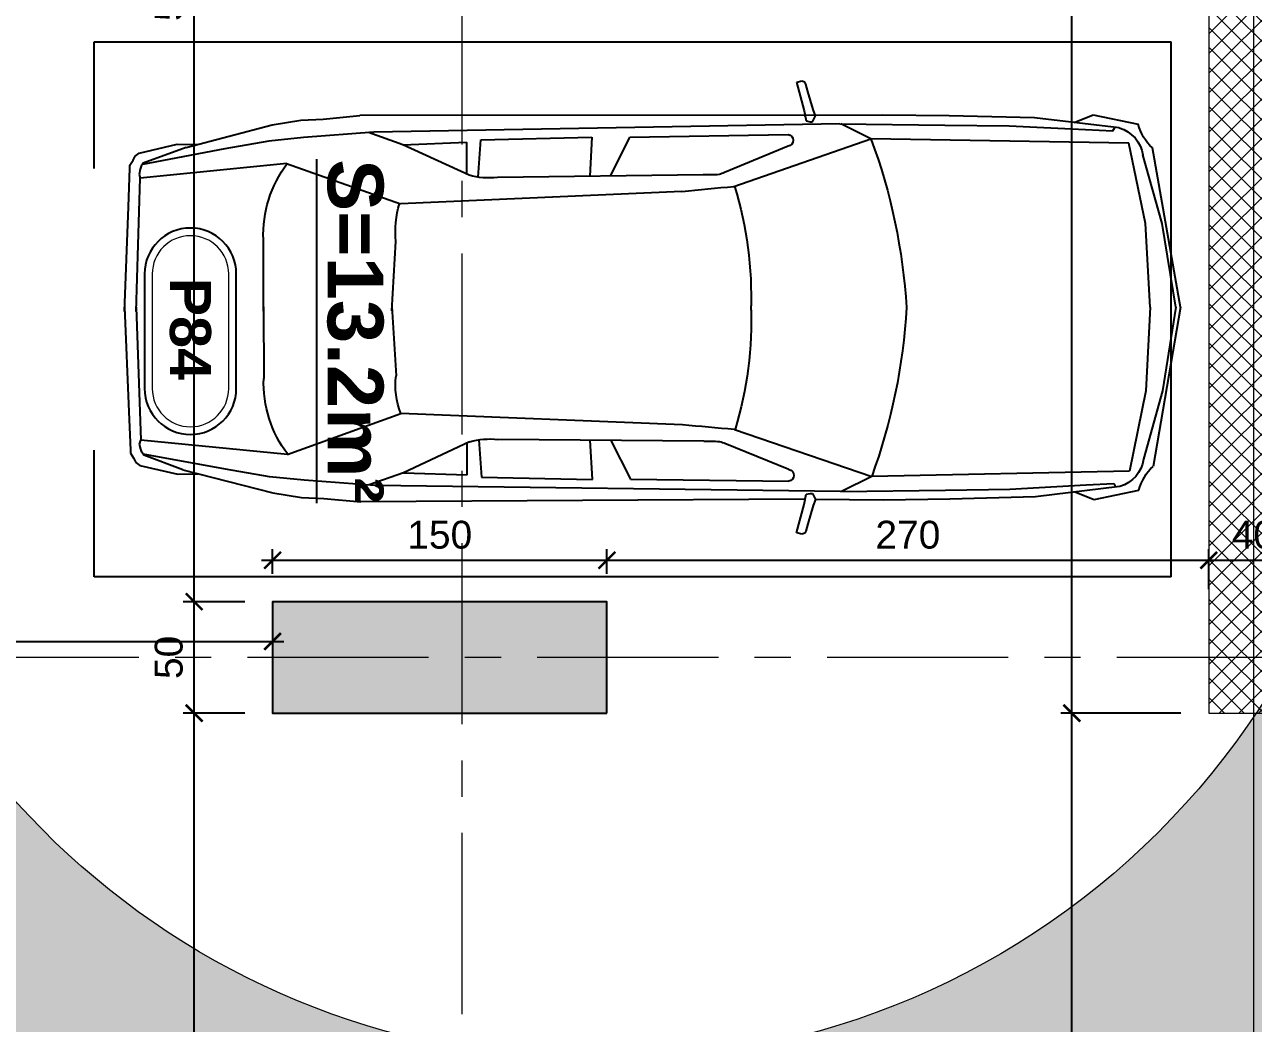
# Model space of a CAD drawing. Header units: centimetres. Extents: x 54080 to 59633, y -55119 to -48218.
# Drawn here: x 58046 to 58598, y -53587 to -53138 of the extents above; entities that cross this region are included whole.
import ezdxf
from ezdxf.enums import TextEntityAlignment as Align

# ---------------------------------------------------------------- set-up
doc = ezdxf.new("R2010")
doc.units = ezdxf.units.CM
doc.header["$LTSCALE"] = 50
doc.header["$MEASUREMENT"] = 0
for name, pattern in [('23486-A01$0${ Chain Double-Dash }', [0]), ('AXES', [2, 1.25, -0.25, 0.25, -0.25]), ('CACHE', [0.375, 0.25, -0.125]), ('CONTINU', [0])]:
    doc.linetypes.add(name, pattern=pattern)
doc.layers.get('0').update_dxf_attribs({"color": 8})
for name, color, linetype in [('AXES', 10, 'AXES'), ('BETON COUPE', 3, 'CONTINU'), ('BETON TRAME', 252, 'Continuous'), ('COTE 50ème', 1, 'Continuous'), ('FINI', 251, 'Continuous'), ('PILIER', 7, 'Continuous'), ('TEXTE', 7, 'Continuous')]:
    doc.layers.add(name, color=color, linetype=linetype)
for name, color, linetype, lineweight in [('BETON HACHURE', 253, 'Continuous', 13), ('EXISTANT COUPE', 251, 'Continuous', 40), ('MACONNERIE COUPE', 7, 'Continuous', 30)]:
    doc.layers.add(name, color=color, linetype=linetype, lineweight=lineweight)
doc.layers.add('HORS GEL', color=7, linetype='CACHE', lineweight=15, true_color=0x00661a)
doc.layers.add('New_2D Drafting - General_Pen_No__4', color=252, linetype='Continuous', lineweight=13, true_color=0x696969)
doc.styles.add('BRMNAMES', font='swisseb.ttf', dxfattribs={"height": 20})
doc.styles.add('RS_TEXT_1.50', font='arial.ttf', dxfattribs={"height": 12.5})
doc.styles.add('RS_TXT_50', font='arial.ttf', dxfattribs={"height": 12.5})
doc.dimstyles.new('RS_50CM_LINEAIRE', dxfattribs={"dimscale": 5, "dimtxt": 12.5, "dimasz": 1.5, "dimexe": 1, "dimexo": 2.5, "dimgap": 1, "dimtad": 1, "dimdec": 1, "dimrnd": 0.5, "dimdsep": 46, "dimtxsty": 'RS_TXT_50', "dimblk1": 'ARCHTICK', "dimblk2": 'ARCHTICK', "dimsah": 1, "dimcen": 2.5, "dimdle": 1, "dimclrt": 4, "dimadec": 0, "dimazin": 2, "dimtfac": 1, "dimtdec": 1, "dimtix": 1, "dimtmove": 2, "dimatfit": 3, "dimfxl": 1, "dimtolj": 1, "dimtzin": 0, "dimarcsym": 0})

# ---------------------------------------------------------------- blocks, each defined once
blk = doc.blocks.new('A$C99aa3423')
at = {"layer": 'AXES', "lineweight": 5, "ltscale": 1.3}
for p, q in [((2040.000211652863, -4150.000002682165), (2040.000211652863, -1058.409073453964)), ((3195.000211652863, -2560.000027162954), (-1984.999788347151, -2560.000027162954))]:
    blk.add_line(p, q, dxfattribs=at)
at = {"layer": 'HORS GEL', "linetype": '23486-A01$0${ Chain Double-Dash }', "ltscale": 1.2}
blk.add_line((2394.997853574925, 1579.999997317791), (2394.997853574983, -4149.995339141664), dxfattribs=at)
blk = doc.blocks.new('_ArchTick')
at = {"color": 0, "linetype": 'ByBlock', "const_width": 0.15}
blk.add_lwpolyline([(-0.5, -0.5), (0.5, 0.5)], dxfattribs=at)
blk = doc.blocks.new('*D989')
at = {"layer": 'COTE 50ème', "color": 0, "lineweight": -2, "ltscale": 0.5, "transparency": 16777216}
for p, q in [((58145.17135515629, -53447.36235951268), (58117.54091715271, -53447.36235951268)), ((58122.54091715271, -54077.36232274525), (58122.54091715271, -53442.36235951268)), ((58145.17135515629, -54072.36232274525), (58117.54091715271, -54072.36232274525))]:
    blk.add_line(p, q, dxfattribs=at)
at = {"layer": 'Defpoints', "color": 0, "ltscale": 0.5, "transparency": 16777216}
for p in [(58122.54091715271, -53447.36235951268), (58157.67135515629, -53447.36235951268), (58157.67135515629, -54072.36232274525)]:
    blk.add_point(p, dxfattribs=at)
at = {"layer": 'COTE 50ème', "color": 0, "lineweight": -2, "ltscale": 0.5, "transparency": 16777216, "xscale": 7.5, "yscale": 7.5, "zscale": 7.5}
for p, rotation in [((58122.54091715271, -53447.36235951268), 90), ((58122.54091715271, -54072.36232274525), 270)]:
    blk.add_blockref('_ArchTick', p, dxfattribs=dict(at, rotation=rotation))
at = {"layer": 'COTE 50ème', "color": 4, "ltscale": 0.5, "transparency": 16777216, "insert": (58111.15875480617, -53759.86234112897), "char_height": 12.5, "attachment_point": 5, "rotation": 90, "style": 'RS_TXT_50'}
blk.add_mtext('\\A1;625', dxfattribs=at)
blk = doc.blocks.new('*D990')
at = {"layer": 'COTE 50ème', "color": 0, "lineweight": -2, "ltscale": 0.5, "transparency": 16777216}
for p, q in [((58122.54091715274, -53452.36235951268), (58122.54091715274, -53392.36235951268)), ((58145.17135515629, -53397.36235951268), (58117.54091715274, -53397.36235951268)), ((58145.17135515629, -53447.36235951268), (58117.54091715274, -53447.36235951268))]:
    blk.add_line(p, q, dxfattribs=at)
at = {"layer": 'Defpoints', "color": 0, "ltscale": 0.5, "transparency": 16777216}
for p in [(58122.54091715274, -53397.36235951268), (58157.67135515629, -53397.36235951268), (58157.67135515629, -53447.36235951268)]:
    blk.add_point(p, dxfattribs=at)
at = {"layer": 'COTE 50ème', "color": 0, "lineweight": -2, "ltscale": 0.5, "transparency": 16777216, "xscale": 7.5, "yscale": 7.5, "zscale": 7.5}
for p, rotation in [((58122.54091715274, -53397.36235951268), 90), ((58122.54091715274, -53447.36235951268), 270)]:
    blk.add_blockref('_ArchTick', p, dxfattribs=dict(at, rotation=rotation))
at = {"layer": 'COTE 50ème', "color": 4, "ltscale": 0.5, "transparency": 16777216, "insert": (58111.15875480619, -53422.36235951268), "char_height": 12.5, "attachment_point": 5, "rotation": 90, "style": 'RS_TXT_50'}
blk.add_mtext('\\A1;50', dxfattribs=at)
blk = doc.blocks.new('*D991')
at = {"layer": 'COTE 50ème', "color": 0, "lineweight": -2, "ltscale": 0.5, "transparency": 16777216}
for p, q in [((58122.54091715277, -53402.36235951268), (58122.54091715277, -52842.36232274526)), ((58145.17135515629, -52847.36232274526), (58117.54091715277, -52847.36232274526)), ((58145.17135515629, -53397.36235951268), (58117.54091715277, -53397.36235951268))]:
    blk.add_line(p, q, dxfattribs=at)
at = {"layer": 'Defpoints', "color": 0, "ltscale": 0.5, "transparency": 16777216}
for p in [(58122.54091715277, -52847.36232274526), (58157.67135515629, -52847.36232274526), (58157.67135515629, -53397.36235951268)]:
    blk.add_point(p, dxfattribs=at)
at = {"layer": 'COTE 50ème', "color": 0, "lineweight": -2, "ltscale": 0.5, "transparency": 16777216, "xscale": 7.5, "yscale": 7.5, "zscale": 7.5}
for p, rotation in [((58122.54091715277, -52847.36232274526), 90), ((58122.54091715277, -53397.36235951268), 270)]:
    blk.add_blockref('_ArchTick', p, dxfattribs=dict(at, rotation=rotation))
at = {"layer": 'COTE 50ème', "color": 4, "ltscale": 0.5, "transparency": 16777216, "insert": (58111.15875480622, -53122.36234112897), "char_height": 12.5, "attachment_point": 5, "rotation": 90, "style": 'RS_TXT_50'}
blk.add_mtext('\\A1;550', dxfattribs=at)
blk = doc.blocks.new('*D1006')
at = {"layer": 'COTE 50ème', "color": 0, "lineweight": -2, "ltscale": 0.5, "transparency": 16777216}
for p, q in [((58565.1668506534, -53447.36235951268), (58511.22075692378, -53447.36235951268)), ((58516.22075692378, -54649.68885409617), (58516.22075692378, -53442.36235951268)), ((58585.16899707841, -54644.68885409617), (58511.22075692378, -54644.68885409617))]:
    blk.add_line(p, q, dxfattribs=at)
at = {"layer": 'Defpoints', "color": 0, "ltscale": 0.5, "transparency": 16777216}
for p in [(58516.22075692378, -53447.36235951268), (58577.6668506534, -53447.36235951268), (58597.66899707841, -54644.68885409617)]:
    blk.add_point(p, dxfattribs=at)
at = {"layer": 'COTE 50ème', "color": 0, "lineweight": -2, "ltscale": 0.5, "transparency": 16777216, "xscale": 7.5, "yscale": 7.5, "zscale": 7.5}
for p, rotation in [((58516.22075692378, -53447.36235951268), 90), ((58516.22075692378, -54644.68885409617), 270)]:
    blk.add_blockref('_ArchTick', p, dxfattribs=dict(at, rotation=rotation))
at = {"layer": 'COTE 50ème', "color": 4, "ltscale": 0.5, "transparency": 16777216, "insert": (58504.83859457723, -54046.02560680443), "char_height": 12.5, "attachment_point": 5, "rotation": 90, "style": 'RS_TXT_50'}
blk.add_mtext('\\A1;1197.5', dxfattribs=at)
blk = doc.blocks.new('*D1007')
at = {"layer": 'COTE 50ème', "color": 0, "lineweight": -2, "ltscale": 0.5, "transparency": 16777216}
for p, q in [((58516.22075692381, -53452.36235951268), (58516.22075692381, -52052.36232274526)), ((58565.1668506534, -52057.36232274526), (58511.22075692381, -52057.36232274526)), ((58565.1668506534, -53447.36235951268), (58511.22075692381, -53447.36235951268))]:
    blk.add_line(p, q, dxfattribs=at)
at = {"layer": 'Defpoints', "color": 0, "ltscale": 0.5, "transparency": 16777216}
for p in [(58516.22075692381, -52057.36232274526), (58577.6668506534, -52057.36232274526), (58577.6668506534, -53447.36235951268)]:
    blk.add_point(p, dxfattribs=at)
at = {"layer": 'COTE 50ème', "color": 0, "lineweight": -2, "ltscale": 0.5, "transparency": 16777216, "xscale": 7.5, "yscale": 7.5, "zscale": 7.5}
for p, rotation in [((58516.22075692381, -52057.36232274526), 90), ((58516.22075692381, -53447.36235951268), 270)]:
    blk.add_blockref('_ArchTick', p, dxfattribs=dict(at, rotation=rotation))
at = {"layer": 'COTE 50ème', "color": 4, "ltscale": 0.5, "transparency": 16777216, "insert": (58504.83433127576, -52752.36234112897), "char_height": 12.5, "attachment_point": 5, "rotation": 90, "style": 'RS_TXT_50'}
blk.add_mtext('\\A1;1390', dxfattribs=at)
blk = doc.blocks.new('*D1119')
at = {"layer": 'COTE 50ème', "color": 0, "lineweight": -2, "ltscale": 0.5, "transparency": 16777216}
for p, q in [((57472.67135515626, -53409.86234454381), (57472.67135515626, -53410.17224759125)), ((58157.67135515626, -53409.86235951266), (58157.67135515626, -53420.17224759125)), ((57467.67135515626, -53415.17224759125), (58162.67135515626, -53415.17224759125))]:
    blk.add_line(p, q, dxfattribs=at)
at = {"layer": 'Defpoints', "color": 0, "ltscale": 0.5, "transparency": 16777216}
for p in [(58157.67135515626, -53397.36235951266), (58157.67135515626, -53415.17224759125), (57472.67135515626, -53422.36234454381)]:
    blk.add_point(p, dxfattribs=at)
at = {"layer": 'COTE 50ème', "color": 0, "lineweight": -2, "ltscale": 0.5, "transparency": 16777216, "xscale": 7.5, "yscale": 7.5, "zscale": 7.5, "rotation": 180}
blk.add_blockref('_ArchTick', (57472.67135515626, -53415.17224759125), dxfattribs=at)
at = {"layer": 'COTE 50ème', "color": 0, "lineweight": -2, "ltscale": 0.5, "transparency": 16777216, "xscale": 7.5, "yscale": 7.5, "zscale": 7.5}
blk.add_blockref('_ArchTick', (58157.67135515626, -53415.17224759125), dxfattribs=at)
at = {"layer": 'COTE 50ème', "color": 4, "ltscale": 0.5, "transparency": 16777216, "insert": (57815.17135515626, -53403.79008524473), "char_height": 12.5, "attachment_point": 5, "style": 'RS_TXT_50'}
blk.add_mtext('\\A1;685', dxfattribs=at)
blk = doc.blocks.new('*D1120')
at = {"layer": 'COTE 50ème', "color": 0, "lineweight": -2, "ltscale": 0.5, "transparency": 16777216}
for p, q in [((58157.67135515626, -53384.86235951266), (58157.67135515626, -53373.78741592783)), ((58307.67135515626, -53384.86235951266), (58307.67135515626, -53373.78741592783)), ((58152.67135515626, -53378.78741592783), (58312.67135515626, -53378.78741592783))]:
    blk.add_line(p, q, dxfattribs=at)
at = {"layer": 'Defpoints', "color": 0, "ltscale": 0.5, "transparency": 16777216}
for p in [(58307.67135515626, -53378.78741592783), (58157.67135515626, -53397.36235951266), (58307.67135515626, -53397.36235951266)]:
    blk.add_point(p, dxfattribs=at)
at = {"layer": 'COTE 50ème', "color": 0, "lineweight": -2, "ltscale": 0.5, "transparency": 16777216, "xscale": 7.5, "yscale": 7.5, "zscale": 7.5, "rotation": 180}
blk.add_blockref('_ArchTick', (58157.67135515626, -53378.78741592783), dxfattribs=at)
at = {"layer": 'COTE 50ème', "color": 0, "lineweight": -2, "ltscale": 0.5, "transparency": 16777216, "xscale": 7.5, "yscale": 7.5, "zscale": 7.5}
blk.add_blockref('_ArchTick', (58307.67135515626, -53378.78741592783), dxfattribs=at)
at = {"layer": 'COTE 50ème', "color": 4, "ltscale": 0.5, "transparency": 16777216, "insert": (58232.67135515626, -53367.40525358131), "char_height": 12.5, "attachment_point": 5, "style": 'RS_TXT_50'}
blk.add_mtext('\\A1;150', dxfattribs=at)
blk = doc.blocks.new('*D1121')
at = {"layer": 'COTE 50ème', "color": 0, "lineweight": -2, "ltscale": 0.5, "transparency": 16777216}
for p, q in [((58307.67135515626, -53384.86235951266), (58307.67135515626, -53373.78741592783)), ((58577.66685065338, -53391.71537457852), (58577.66685065338, -53373.78741592783)), ((58302.67135515626, -53378.78741592783), (58582.66685065338, -53378.78741592783))]:
    blk.add_line(p, q, dxfattribs=at)
at = {"layer": 'Defpoints', "color": 0, "ltscale": 0.5, "transparency": 16777216}
for p in [(58577.66685065338, -53378.78741592783), (58307.67135515626, -53397.36235951266), (58577.66685065338, -53404.21537457852)]:
    blk.add_point(p, dxfattribs=at)
at = {"layer": 'COTE 50ème', "color": 0, "lineweight": -2, "ltscale": 0.5, "transparency": 16777216, "xscale": 7.5, "yscale": 7.5, "zscale": 7.5, "rotation": 180}
blk.add_blockref('_ArchTick', (58307.67135515626, -53378.78741592783), dxfattribs=at)
at = {"layer": 'COTE 50ème', "color": 0, "lineweight": -2, "ltscale": 0.5, "transparency": 16777216, "xscale": 7.5, "yscale": 7.5, "zscale": 7.5}
blk.add_blockref('_ArchTick', (58577.66685065338, -53378.78741592783), dxfattribs=at)
at = {"layer": 'COTE 50ème', "color": 4, "ltscale": 0.5, "transparency": 16777216, "insert": (58442.66910290482, -53367.40525358131), "char_height": 12.5, "attachment_point": 5, "style": 'RS_TXT_50'}
blk.add_mtext('\\A1;270', dxfattribs=at)
blk = doc.blocks.new('*D1122')
at = {"layer": 'COTE 50ème', "color": 0, "lineweight": -2, "ltscale": 0.5, "transparency": 16777216}
for p, q in [((58577.66685065338, -53391.71537457852), (58577.66685065338, -53373.78741592783)), ((58617.6711435034, -53374.74339447927), (58617.6711435034, -53373.78741592783)), ((58572.66685065338, -53378.78741592783), (58622.6711435034, -53378.78741592783))]:
    blk.add_line(p, q, dxfattribs=at)
at = {"layer": 'Defpoints', "color": 0, "ltscale": 0.5, "transparency": 16777216}
for p in [(58617.6711435034, -53378.78741592783), (58617.6711435034, -53387.24339447927), (58577.66685065338, -53404.21537457852)]:
    blk.add_point(p, dxfattribs=at)
at = {"layer": 'COTE 50ème', "color": 0, "lineweight": -2, "ltscale": 0.5, "transparency": 16777216, "xscale": 7.5, "yscale": 7.5, "zscale": 7.5, "rotation": 180}
blk.add_blockref('_ArchTick', (58577.66685065338, -53378.78741592783), dxfattribs=at)
at = {"layer": 'COTE 50ème', "color": 0, "lineweight": -2, "ltscale": 0.5, "transparency": 16777216, "xscale": 7.5, "yscale": 7.5, "zscale": 7.5}
blk.add_blockref('_ArchTick', (58617.6711435034, -53378.78741592783), dxfattribs=at)
at = {"layer": 'COTE 50ème', "color": 4, "ltscale": 0.5, "transparency": 16777216, "insert": (58597.66899707839, -53367.40525358131), "char_height": 12.5, "attachment_point": 5, "style": 'RS_TXT_50'}
blk.add_mtext('\\A1;40', dxfattribs=at)
blk = doc.blocks.new('PILIER')
at = {"color": 252}
blk.add_lwpolyline([(1.56319072003831, 1.2), (-1.43680927996169, 1.2, 1), (-1.43680927996169, -1.2), (1.56319072003831, -1.2, 1), (1.56319072003831, 1.2, -1)], format="xyb", dxfattribs=at)
at = {"color": 10, "lineweight": 20}
blk.add_lwpolyline([(1.56319072003831, 1), (-1.43680927996169, 1, 1), (-1.43680927996169, -1), (1.56319072003831, -1, 1)], format="xyb", close=True, dxfattribs=at)
at = {"color": 7, "style": 'BRMNAMES'}
blk.add_attdef('PILIER_TEXTE', text='', height=1.0764, dxfattribs=at).set_placement((0, 0), align=Align.MIDDLE_CENTER)

msp = doc.modelspace()

# ---------------------------------------------------------------- hatches: boundary and pattern name
at = {"layer": 'BETON HACHURE', "transparency": 33554585}
h = msp.add_hatch(dxfattribs=at)
h.set_pattern_fill('ANSI37', color=256, scale=50, angle=270, style=0)
h.set_pattern_definition([(315, (861.4592228300826, 19655.39304804563), (4.419417382415923, 4.419417382415921), []), (45, (861.4592228300826, 19655.39304804563), (-4.41941738241592, 4.419417382415923), [])])
h.paths.add_polyline_path([(56357.6711435034, -51847.21800907419), (56382.67114350339, -51847.21800907419), (56382.6711435034, -52172.21800907419), (56357.6711435034, -52172.21800907417)], flags=0)
h.paths.add_polyline_path([(56357.6711435034, -51847.21800907419), (56382.67114350339, -51847.21800907419), (56382.6711435034, -52172.21800907419), (56357.6711435034, -52172.21800907417)], flags=0)
h.paths.add_polyline_path([(58537.66685065338, -51987.36232274516), (58537.67114350337, -52037.36231738077), (58617.67114350337, -52037.36231738077), (58617.66685065338, -51987.36232274516)], flags=0)
h.paths.add_polyline_path([(58157.66907774573, -51987.36232274525), (58157.66907774573, -52037.36231738086), (58237.66907774573, -52037.36231738086), (58237.66907774573, -51987.36232274525)], flags=0)
edge = h.paths.add_edge_path(flags=0)
edge.add_arc((58197.66907774576, -50672.36229558228), 40, 0, 360)
edge = h.paths.add_edge_path(flags=0)
edge.add_arc((58197.66907774573, -49997.36232274529), 40, 0, 360)
edge = h.paths.add_edge_path(flags=0)
edge.add_arc((58197.66907774572, -51272.3623323497), 40, 0, 360)
h.paths.add_polyline_path([(59277.6711435034, -49527.22052557723), (54853.82699740477, -49527.21800907417), (54464.53868279222, -54263.92172710598), (59277.58795944553, -54736.57945713042), (59277.6711435034, -54713.50983066575)])
edge = h.paths.add_edge_path(flags=0)
edge.add_arc((58197.66907774572, -51272.3623323497), 40, 0, 360)
h.paths.add_polyline_path([(56982.67114350341, -49552.21800907419), (56982.67114350341, -49972.36232274529), (57007.67114350341, -49972.36232274529), (57007.67114350341, -49552.21800907419), (58577.67780778063, -49552.21800907419), (58577.66685065338, -50022.36232274529), (58617.67114350343, -50022.36232274529), (58617.67114350343, -49552.21800907419), (59247.6711435034, -49552.2205255772), (59247.6711435034, -51282.3623323497), (58617.67114350343, -51282.3623323497), (58617.67114350343, -50647.36229558228), (58577.66685065338, -50647.36229558228), (58577.66685065338, -51312.3623323497), (59247.6711435034, -51312.3623323497), (59247.6711435034, -52057.36232274522), (58577.66685065338, -52057.36232274522), (58577.66685065338, -53447.36235951266), (58617.6711435034, -53447.36235951266), (58617.67114350341, -52087.36232274522), (59247.6711435034, -52087.36232274522), (59247.6711435034, -54709.0122819041), (58245.17135515626, -54610.07239253733), (58245.17135515626, -54122.36232274522), (58220.17135515626, -54122.36232274522), (58220.17135515626, -54607.61730791818), (56915.1713410436, -54479.46188941262), (56915.1713410436, -54122.36232274525), (56890.1713410436, -54122.36232274525), (56890.1713410436, -54477.00680479346), (55702.67135515626, -54360.39028676845), (55702.67135515626, -54122.36232274525), (55652.67114350341, -54122.36232274525), (55652.67114350341, -54355.4800967451), (54491.47013147647, -54241.44622697061), (54666.86086209134, -52107.36232274523), (54872.67135515626, -52107.36232274523), (54872.67135515626, -52057.36232274523), (54670.97014612785, -52057.36232274523), (54672.81931996375, -52037.36231738086), (54872.6711435034, -52037.36231738087), (54872.6711435034, -51987.36231738089), (54676.72312129579, -51987.36231738087), (54733.4311220244, -51297.36231738086), (54872.6711435034, -51297.36231738086), (54872.6711435034, -51247.36231738086), (54737.54038367115, -51247.36231738086), (54782.74240602593, -50697.36228061344), (54872.6711435034, -50697.36228061344), (54872.6711435034, -50647.36228061344), (54786.85168051075, -50647.36228061344), (54876.85666913999, -49552.21800907419), (55655.1711435034, -49552.21800907419), (55655.1711435034, -49972.36231738084), (55680.1711435034, -49972.36231738084), (55680.1711435034, -49552.21800907417)], flags=16)
h.paths.add_polyline_path([(58157.66907774573, -51232.3623323497), (58157.66907774573, -51312.3623323497), (58237.66907774573, -51312.3623323497), (58237.66907774573, -51232.3623323497)], flags=0)
at = {"layer": 'BETON TRAME', "transparency": 33554559}
h = msp.add_hatch(color=256, dxfattribs=at)
h.dxf.hatch_style = 1
h.paths.add_polyline_path([(57437.67135515626, -52797.36230777639), (57472.67135515626, -52797.36230777639), (57472.67135515626, -53447.36234454381), (57437.67135515626, -53447.36234454381), (57437.67135515626, -53272.36232274523), (56977.67135515626, -53272.36232274523), (56977.67135515626, -53447.36234454381), (56942.67135515626, -53447.36234454381), (56942.67135515626, -52797.36230777639), (56977.67135515626, -52797.36230777639), (56977.67135515626, -53232.36232274523), (57187.67135515626, -53232.36232274523), (57187.67135515626, -52902.36232274523), (57227.67135515626, -52902.36232274523), (57227.67135515626, -53232.36232274523), (57437.67135515626, -53232.36232274523)])
h.paths.add_polyline_path([(58307.67135515626, -54122.36232274522), (58307.67135515626, -54072.36232274522), (58157.67135515626, -54072.36232274522), (58157.67135515626, -54122.36232274522)])
h.paths.add_polyline_path([(57587.67135515626, -54122.36232274525), (57587.67135515626, -54072.36232274525), (57437.67135515626, -54072.36232274525), (57437.67135515626, -54122.36232274525)])
h.paths.add_polyline_path([(56977.6713410436, -54122.36232274525), (56977.6713410436, -54072.36232274525), (56827.6713410436, -54072.36232274525), (56827.6713410436, -54122.36232274525)])
h.paths.add_polyline_path([(56257.67114350342, -54122.3623173808), (56257.67114350342, -54072.3623173808), (56107.67114350342, -54072.3623173808), (56107.67114350342, -54122.3623173808)])
h.paths.add_polyline_path([(56257.67135515626, -53447.36234454381), (56257.67135515626, -53397.36234454381), (56107.67135024943, -53397.36234454381), (56107.67135024943, -53447.36234454381)])
h.paths.add_polyline_path([(58307.67135515626, -53447.36235951266), (58307.67135515626, -53397.36235951266), (58157.67135515626, -53397.36235951266), (58157.67135515626, -53447.36235951266)])
h.paths.add_polyline_path([(58307.67135515626, -52847.36232274523), (58307.67135515626, -52797.36232274523), (58157.67135515626, -52797.36232274523), (58157.67135515626, -52847.36232274523)])
h.paths.add_polyline_path([(56257.67136742881, -52847.36230777639), (56257.67136742881, -52797.36230777639), (56107.67136252198, -52797.36230777639), (56107.67136252198, -52847.36230777639)])
h.paths.add_polyline_path([(56257.67159135422, -52107.36231738084), (56257.67159135422, -52057.36231738084), (56107.67114350342, -52057.36231738084), (56107.67114350342, -52107.36231738084)])
h.paths.add_polyline_path([(58157.67135515626, -52057.36232274522), (58157.67135515626, -52107.36232274522), (58307.67135515626, -52107.36232274522), (58307.67135515626, -52057.36232274522)])
h.paths.add_polyline_path([(57492.67135515626, -52107.36232274525), (57492.67135515626, -52057.36232274525), (57367.67135515626, -52057.36232274525), (57367.67135515626, -52107.36232274525)])
h.paths.add_polyline_path([(57047.67135515626, -52107.36232274523), (57047.67135515626, -52057.36232274523), (56922.67136742881, -52057.36232274523), (56922.67136742881, -52107.36232274523)])
h.paths.add_polyline_path([(57072.67135515626, -52057.36232274525), (57047.67135515626, -52057.36232274525), (57047.67135515626, -52562.36232274523), (57072.67135515626, -52562.36232274523)])
h.paths.add_polyline_path([(57367.67135515626, -52057.36232274523), (57342.67135515626, -52057.36232274523), (57342.67135515626, -52562.36232274523), (57367.67135515626, -52562.36232274523)])
at = {"layer": 'New_2D Drafting - General_Pen_No__4', "linetype": 'Continuous', "lineweight": 0, "true_color": 0xc7c8ca, "transparency": 33554546}
h = msp.add_hatch(color=9, dxfattribs=at)
edge = h.paths.add_edge_path()
edge.add_line((59247.6711435034, -53474.7657918153), (59247.6711435034, -52087.36232274522))
edge.add_line((59247.6711435034, -52087.36232274522), (58657.6711435034, -52087.36232274522))
edge.add_line((58657.6711435034, -52087.36232274522), (58657.6711435034, -53253.16054458322))
edge.add_arc((58307.6711435034, -53253.16054458322), 350, -93.08046073317098, 0, ccw=False)
edge.add_line((58288.86274398493, -53602.65481364576), (58283.86295563779, -53602.38574480811))
edge.add_arc((58302.67135515626, -53252.89147574558), 350.0000000000001, 180, 266.919539266829, ccw=False)
edge.add_line((57952.67135515626, -53252.89147574558), (57952.67135515626, -50634.86230916379))
edge.add_arc((57492.67135515626, -50634.86230916379), 460, 0, 90)
edge.add_line((57492.67135515626, -50174.86230916379), (55707.67135515626, -50174.86230916379))
edge.add_arc((55707.67135515626, -50634.86230916379), 460, 90, 180)
edge.add_line((55247.67135515626, -50634.86230916379), (55247.67135515626, -53323.5427149848))
edge.add_arc((55707.67135515626, -53323.5427149848), 459.9999999999927, 180, 266.9195392647234)
edge.add_line((55682.95174434367, -53782.8780400375), (57784.07322965623, -53895.95208976563))
edge.add_line((57784.07322965623, -53895.95208976563), (58492.95153269081, -53934.101116868))
edge.add_arc((58611.22930761953, -53278.74381423366), 665.945062417497, 259.7694837061651, 342.8813409842113)
edge = h.paths.add_edge_path(flags=16)
edge.add_line((57263.86295562499, -53547.49337826463), (55898.86295562499, -53474.0344759796))
edge.add_arc((55917.67135515626, -53124.54020691777), 349.9999999999903, 180, 266.91953926473076, ccw=False)
edge.add_line((55567.67135515626, -53124.54020691777), (55567.67135515626, -50844.86230916379))
edge.add_arc((55917.67135515626, -50844.86230916379), 350, 90, 180, ccw=False)
edge.add_line((55917.67135515626, -50494.86230916379), (57282.67135515626, -50494.86230916379))
edge.add_arc((57282.67135515626, -50844.86230916379), 350, 0, 90, ccw=False)
edge.add_line((57632.67135515626, -50844.86230916379), (57632.67135515626, -53197.99910920278))
edge.add_arc((57282.67135515626, -53197.99910920278), 350, -93.08046073527032, 0, ccw=False)

# ---------------------------------------------------------------- linework, layer by layer
at = {"layer": 'BETON COUPE', "lineweight": 5}
msp.add_lwpolyline([(58577.66685065338, -50647.36229558228), (58577.66685065338, -51312.3623323497), (59247.6711435034, -51312.3623323497), (59247.6711435034, -52057.36232274522), (58577.66685065338, -52057.36232274522), (58577.66685065338, -53447.36235951266), (58617.6711435034, -53447.36235951266), (58617.67114350341, -52087.36232274522), (59247.6711435034, -52087.36232274522), (59247.6711435034, -54709.0122819041), (58245.17135515626, -54610.07239253733), (58245.17135515626, -54122.36232274522), (58220.17135515626, -54122.36232274522), (58220.17135515626, -54607.61730791818), (56915.1713410436, -54479.46188941262), (56915.1713410436, -54122.36232274525), (56890.1713410436, -54122.36232274525), (56890.1713410436, -54477.00680479346), (55702.67135515626, -54360.39028676845)], dxfattribs=at)
at = {"layer": 'BETON COUPE'}
msp.add_lwpolyline([(58307.67135515626, -53447.36235951266), (58307.67135515626, -53397.36235951266), (58157.67135515626, -53397.36235951266), (58157.67135515626, -53447.36235951266)], close=True, dxfattribs=at)
at = {"layer": 'EXISTANT COUPE', "lineweight": 5}
msp.add_lwpolyline([(59247.6711435034, -53474.7657918153), (59247.6711435034, -52087.36232274522), (58657.6711435034, -52087.36232274522), (58657.6711435034, -53253.16054458322, -0.4300498483996363), (58288.86274398493, -53602.65481364576), (58283.86295563779, -53602.38574480811, -0.3985526464257139), (57952.67135515626, -53252.89147574558), (57952.67135515626, -50634.86230916379, 0.4142135623730951), (57492.67135515626, -50174.86230916379), (55707.67135515626, -50174.86230916379, 0.4142135623730951), (55247.67135515626, -50634.86230916379), (55247.67135515626, -53323.5427149848, 0.3985526464150618), (55682.95174434367, -53782.8780400375), (57784.07322965623, -53895.95208976563), (58492.95153269081, -53934.101116868, 0.3794243386705919), (59247.6711435034, -53474.7657918153)], format="xyb", close=True, dxfattribs=at)
at = {"layer": 'FINI'}
for p, q in [((58077.66907774572, -53203.0325808362), (58077.66907774572, -53146.19047559089)), ((58077.66907774572, -53146.19047559089), (58560.82697233088, -53146.19047559085)), ((58560.82697233088, -53386.1904755908), (58560.82697233088, -53146.19047559085)), ((58392.77248630051, -53164.39813502725), (58396.11188983093, -53177.16461432767)), ((58395.05354672117, -53163.91622050128), (58392.80055069498, -53164.50558488879)), ((58396.42981326422, -53164.35850381659), (58395.05354672117, -53163.91622050128)), ((58396.89696915638, -53165.26777890853), (58396.42981326422, -53164.35850381659)), ((58397.84620403108, -53168.45811405256), (58396.89696915638, -53165.26777890853)), ((58400.22144961048, -53176.66263770465), (58397.84620403108, -53168.45811405256)), ((58396.11188983093, -53177.16461432767), (58397.07571921054, -53181.72640554917)), ((58401.16570990398, -53179.39593058745), (58400.22144961048, -53176.66263770465)), ((58157.47607229496, -53183.49637786066), (58170.30241152713, -53181.34946135615)), ((58170.30241152713, -53181.34946135615), (58180.36561137164, -53181.00152663085)), ((58180.36561137164, -53181.00152663085), (58196.84430366771, -53179.3516128629)), ((58431.41254810493, -53179.15596148964), (58196.84430366771, -53179.3516128629)), ((58396.60243607531, -53179.48647801155), (58396.09720636316, -53179.49168213701)), ((58397.07571921054, -53181.72640554917), (58398.90952139507, -53182.16387940569)), ((58398.90952139507, -53182.16387940569), (58399.82393518302, -53182.15393057022)), ((58399.82393518302, -53182.15393057022), (58401.16570990398, -53179.39593058745)), ((58461.12968822667, -53179.47880425911), (58431.41254810493, -53179.15596148964)), ((58499.52878706942, -53180.35303823424), (58461.12968822667, -53179.47880425911)), ((58537.43088385404, -53184.87995312031), (58499.52878706942, -53180.35303823424)), ((58517.19313542086, -53182.46281624281), (58525.80656995025, -53178.99696269823)), ((58525.80656995025, -53178.99696269823), (58545.97073342789, -53183.19844626939)), ((58118.9582456464, -53193.59461567442), (58157.47607229496, -53183.49637786066)), ((58203.16528240396, -53186.73607232384), (58171.58946784634, -53189.13657360242)), ((58216.07251609647, -53192.36774526903), (58200.66149817965, -53186.92641865362)), ((58412.16574182592, -53183.06206375382), (58203.16528240396, -53186.73607232384)), ((58317.90499782023, -53188.974557133), (58388.97784180956, -53187.76671295904)), ((58412.16574182592, -53183.06206375382), (58459.25641964032, -53183.57360438391)), ((58426.11105289277, -53189.81139158241), (58412.55024394715, -53183.06624070602)), ((58459.25641964032, -53183.57360438391), (58488.05914527937, -53183.88633386361)), ((58488.05914527937, -53183.88633386361), (58522.3334323419, -53185.6303768565)), ((58522.3334323419, -53185.6303768565), (58534.67271835209, -53186.22172782937)), ((58534.67271835209, -53186.22172782937), (58535.48155976674, -53184.64716580283)), ((58097.89753485373, -53196.10936421926), (58114.85830577721, -53192.17839004553)), ((58118.9582456464, -53193.59461567442), (58099.67661863504, -53200.70100191735)), ((58114.85830577721, -53192.17839004553), (58123.9825346401, -53192.27739504333)), ((58156.02518969189, -53190.79643585066), (58136.32647983278, -53194.24052057836)), ((58171.58946784634, -53189.13657360242), (58156.02518969189, -53190.79643585066)), ((58216.07251609647, -53192.36774526903), (58244.71275135481, -53191.24771349553)), ((58245.80424325814, -53206.09694500627), (58216.07251609647, -53192.36774526903)), ((58244.71275135481, -53191.24771349553), (58244.74220638663, -53205.4809406202)), ((58249.91190043728, -53206.95086848574), (58251.07543065324, -53190.17362003394)), ((58251.07543065324, -53190.17362003394), (58300.93188840397, -53189.00968222962)), ((58300.93188840397, -53189.00968222962), (58299.93545907579, -53206.56993796631)), ((58309.21556101925, -53206.44405241156), (58317.90499782023, -53188.974557133)), ((58388.98881844272, -53193.07082918957), (58360.37086536014, -53204.79909238896)), ((58364.62739694276, -53211.15518470969), (58426.11105289277, -53189.81139158241)), ((58541.74526547836, -53191.69377996863), (58426.11105289277, -53189.81139158241)), ((58549.24553908177, -53227.74646832164), (58541.74526547836, -53191.69377996863)), ((58564.93051081654, -53265.21046629561), (58552.3578904331, -53193.79350622375)), ((58093.72330783551, -53201.55091293879), (58095.11980060531, -53199.27980136769)), ((58095.11980060531, -53199.27980136769), (58096.05378315382, -53197.46092330797)), ((58096.05378315382, -53197.46092330797), (58097.89753485373, -53196.10936421926)), ((58136.32647983278, -53194.24052057836), (58099.31917705855, -53201.22472853314)), ((58556.67117179985, -53227.73110130431), (58548.1211169402, -53196.98472437319)), ((58093.07414022297, -53220.20374104836), (58093.70838441961, -53202.92236934244)), ((58093.70838441961, -53202.92236934244), (58093.72330783551, -53201.55091293879)), ((58098.27515127071, -53203.42932056006), (58097.79340085881, -53205.71021583081)), ((58098.74728141784, -53202.06267429584), (58098.27515127071, -53203.42932056006)), ((58164.12369425187, -53200.74820795476), (58098.35191353034, -53207.46285313598)), ((58099.67661863504, -53200.70100191735), (58098.74728141784, -53202.06267429584)), ((58163.98327566744, -53200.76247729039), (58215.06664172645, -53218.89052125762)), ((58096.54996457358, -53267.15968824965), (58098.35191353034, -53207.46285313598)), ((58097.79340085881, -53205.71021583081), (58098.35191353034, -53207.46285313598)), ((58350.8255838526, -53205.8796080031), (58258.53618880096, -53207.13152334369)), ((58341.2938034187, -53213.32516080278), (58215.06664172645, -53218.89052125762)), ((58091.25439894631, -53267.17064718767), (58093.07414022297, -53220.20374104836)), ((58551.34990258997, -53265.23856969834), (58549.24553908177, -53227.74646832164)), ((58562.82938888892, -53265.21481341092), (58556.67117179985, -53227.73110130431)), ((58153.63846179832, -53267.04154613841), (58153.57200878885, -53234.93019815513)), ((58211.16149135282, -53266.93829289591), (58212.98025139144, -53235.86801751159)), ((58091.25034243866, -53265.21046614037), (58093.26445949205, -53312.16960273581)), ((58096.54590806588, -53265.19950720231), (58098.5949204319, -53324.88837292246)), ((58153.63440529064, -53265.0813650911), (58153.70085864042, -53297.19287752954)), ((58211.15736949983, -53264.94653575565), (58213.10471086176, -53296.0091818161)), ((58551.34990258997, -53265.23856969834), (58549.4007329205, -53302.73905932753)), ((58564.93051081654, -53265.21046629561), (58552.65358496857, -53336.67868481814)), ((58562.82938888892, -53265.21481341092), (58556.82636563856, -53302.7236923102)), ((58549.4007329205, -53302.73905932753), (58542.04974145708, -53338.82231761303)), ((58556.82636563856, -53302.7236923102), (58548.40363965263, -53333.50502955662)), ((58093.26445949205, -53312.16960273581), (58093.97022367382, -53329.44803725251)), ((58164.25345256092, -53331.31704980459), (58215.26135137534, -53312.97789730605)), ((58341.51046633382, -53318.02076931215), (58215.26135137534, -53312.97789730605)), ((58364.85284129966, -53320.09415156014), (58426.42431031327, -53341.18328756787)), ((58098.04366652332, -53326.64330684033), (58098.5949204319, -53324.88837292246)), ((58164.39392934294, -53331.33090264989), (58098.5949204319, -53324.88837292246)), ((58246.05164088131, -53325.64414431773), (58216.37699207517, -53339.49628291342)), ((58245.0212888038, -53340.49776653602), (58244.99157394049, -53326.1389839482)), ((58250.15573113108, -53324.7732613712), (58251.38868807373, -53341.54551601944)), ((58351.07298147576, -53325.42680731461), (58258.77919536214, -53324.55687867504)), ((58301.24953620569, -53342.50309328499), (58300.18043538371, -53324.94711207134)), ((58309.46097886757, -53325.03458719411), (58318.22264562194, -53342.4679681884)), ((58077.66907774575, -53386.19047559085), (58077.66907774575, -53329.34837034554)), ((58093.97022367382, -53329.44803725251), (58093.99082361349, -53330.81958424357)), ((58093.99082361349, -53330.81958424357), (58095.39670397052, -53333.08473197196)), ((58098.53485353188, -53328.92235311605), (58098.04366652332, -53326.64330684033)), ((58099.01263603842, -53330.28703357819), (58098.53485353188, -53328.92235311605)), ((58099.94760077228, -53331.64468341066), (58099.01263603842, -53330.28703357819)), ((58136.62388763844, -53337.95358364219), (58099.5879446114, -53331.12242980952)), ((58117.42287875286, -53338.24165289754), (58099.94760077228, -53331.64468341066)), ((58389.2889036998, -53338.07768730893), (58360.62265370492, -53326.46797122537)), ((58095.39670397052, -53333.08473197196), (58096.33820666261, -53334.89972915278)), ((58096.33820666261, -53334.89972915278), (58098.18753686979, -53336.24381002814)), ((58098.18753686979, -53336.24381002814), (58115.16443240266, -53340.10455135295)), ((58115.16443240266, -53340.10455135295), (58124.15563314454, -53339.96976988656)), ((58117.42287875286, -53338.24165289754), (58157.81776747188, -53348.60993432188)), ((58156.33668313262, -53341.31594355295), (58136.62388763844, -53337.95358364219)), ((58171.90769796888, -53342.91137304866), (58156.33668313262, -53341.31594355295)), ((58216.37699207517, -53339.49628291342), (58200.98856893076, -53345.0011788961)), ((58216.37699207517, -53339.49628291342), (58245.0212888038, -53340.49776653602)), ((58251.38868807373, -53341.54551601944), (58301.24953620569, -53342.50309328499)), ((58318.22264562194, -53342.4679681884), (58389.2998803329, -53343.38180353942)), ((58426.42431031327, -53341.18328756787), (58412.89196205889, -53347.98450227744)), ((58542.04974145708, -53338.82231761303), (58426.42431031327, -53341.18328756787)), ((58203.49317749071, -53345.18116483242), (58171.90769796888, -53342.91137304866)), ((58412.50705344066, -53347.99027574419), (58203.49317749071, -53345.18116483242)), ((58412.50705344066, -53347.99027574419), (58459.59521103948, -53347.28400065003)), ((58459.59521103948, -53347.28400065003), (58488.39639528144, -53346.85189797969)), ((58488.39639528144, -53346.85189797969), (58522.66317036768, -53344.96601230073)), ((58537.76359883053, -53345.65410732046), (58499.88056276543, -53350.33769171948)), ((58517.53617452611, -53348.15487945658), (58526.16373322256, -53351.5849946954)), ((58522.66317036768, -53344.96601230073), (58534.99990349038, -53344.32375985732)), ((58526.16373322256, -53351.5849946954), (58546.31033449587, -53347.30008978577)), ((58534.99990349038, -53344.32375985732), (58535.81525492164, -53345.89496068883)), ((58157.81776747188, -53348.60993432188), (58170.65288270122, -53350.7037452309)), ((58170.65288270122, -53350.7037452309), (58180.71743675766, -53351.01019127318)), ((58180.71743675766, -53351.01019127318), (58197.20281672692, -53352.59188735663)), ((58396.09720636316, -53351.43742166615), (58197.20281672692, -53352.59188735663)), ((58392.77248630051, -53366.53096877593), (58396.11188983093, -53353.76448947548)), ((58396.60243607531, -53351.44262579162), (58396.09720636316, -53351.43742166615)), ((58396.11188983093, -53353.76448947548), (58397.07571921054, -53349.20269825401)), ((58397.07571921054, -53349.20269825401), (58398.90952139507, -53348.76522439749)), ((58398.90952139507, -53348.76522439749), (58399.82393518302, -53348.77517323295)), ((58399.82393518302, -53348.77517323295), (58401.16570990398, -53351.53317321571)), ((58401.16570990398, -53351.53317321571), (58400.22144961048, -53354.26646609853)), ((58431.76986180717, -53351.81668407003), (58401.16595202797, -53351.49123576919)), ((58461.48541118141, -53351.37084763304), (58431.76986180717, -53351.81668407003)), ((58499.88056276543, -53350.33769171948), (58461.48541118141, -53351.37084763304)), ((58400.22144961048, -53354.26646609853), (58397.84620403108, -53362.47098975063)), ((58397.84620403108, -53362.47098975063), (58396.89696915638, -53365.66132489462)), ((58395.05354672117, -53367.01288330187), (58392.80055069498, -53366.42351891438)), ((58396.42981326422, -53366.57059998657), (58395.05354672117, -53367.01288330187)), ((58396.89696915638, -53365.66132489462), (58396.42981326422, -53366.57059998657)), ((58560.82697233088, -53386.1904755908), (58077.66907774575, -53386.19047559085))]:
    msp.add_line(p, q, dxfattribs=at)
at = {"layer": 'FINI', "extrusion": (0, 0, -1)}
for centre, major_axis, ratio, start_param, end_param in [((58388.4531158134, -53190.41986815208), (-2.558376168203936, 0.8771767501276432), 0.9999997291696865, 1.435806510996805, 4.182631912852586), ((58533.35211083998, -53199.25489374384), (14.93768918410432, 0.3750541759798303), 0.9999997868214285, -1.269218601763529, -0.1274100815982568), ((58239.57749318553, -53273.64928667045), (-30.20887447541213, 230.3292304702205), 0.8715422857587779, 1.314586907661296, 1.649297263584113), ((58206.89856204121, -53232.85488255882), (-53.36400880104318, 0.5738758203971104), 0.9999997916428742, -0.04964962506442205, 0.6326275099738385), ((58354.59136858119, -53194.11643418025), (-5.8140931949869, 10.66400374672525), 0.9999996642997745, 3.144816528846667, 3.358791092633245), ((58254.94886744854, -53172.41700037911), (-34.88928788689552, 0.8336229136214346), 0.9999997294640394, 4.585522758158135, 4.953624326468141), ((58353.31185422921, -53125.76209945384), (80.15235866916528, 0.7731325571895423), 0.9999994172118457, 1.522287593099759, 1.611464690883659), ((58454.26240032855, -54301.53111040393), (-232.6408420385274, 1069.033398334422), 0.9999998469145477, 0.1108355544404285, 0.1322560406787221), ((58256.90786066565, -53231.52057758467), (44.13548114159644, 0.7773960235429851), 0.9999998392120582, 3.0605595171654, 3.452837564561171), ((58202.5769961554, -53271.20502649432), (169.7896363356375, 0.7468948181674506), 0.9999998140398924, -0.03434046358851983, 0.2970909181880124), ((58207.03554430708, -53299.04729797009), (-53.36490342185672, 0.483584796621298), 0.9999997997666519, -0.6565815974824281, 0.02569556315918931), ((58257.04993713527, -53300.17460835415), (44.24440136447019, 1.249178358204538), 0.8567501148383436, 2.830192993852996, 3.284587045797759), ((58353.89082839293, -53405.53333922852), (80.12944690091769, 2.064688158155598), 0.9999999727990828, 4.702988405898942, 4.792165553268561), ((58354.88742081355, -53337.17445865598), (-12.07016588143207, 1.354919069727107), 0.99999979156302, 1.73682933855045, 1.950803799714838), ((58533.6253644038, -53331.2961714291), (-14.93756213439974, 0.380080736784412), 0.9999997806332868, 3.264527170376764, 4.406335823199862), ((58388.76417770364, -53340.73084250194), (-2.558376168203936, 0.8771767501276432), 0.9999997291696865, 1.435806510996805, 4.182631912852586)]:
    msp.add_ellipse(centre, major_axis=major_axis, ratio=ratio, start_param=start_param, end_param=end_param, dxfattribs=at)
at = {"layer": 'FINI', "extrusion": (0, 0, -0.9999999999999999)}
for centre, major_axis, ratio, start_param, end_param in [((58567.95435225113, -53177.16893897609), (22.79361625476887, 0.2786656341378946), 0.9999998050800858, 2.336519742874339, 2.886122254752834), ((58239.54535185363, -53258.11798865699), (29.25546748758443, 230.4534184808078), 0.8715379766610589, 1.492295685916919, 1.827005124680472), ((58449.97412709719, -52229.35657548171), (-1092.988611700433, 48.27950128524637), 0.9999996430574644, -1.53705747502554, -1.515637476254689), ((58568.3187208527, -53353.23872203268), (-22.6522403606064, 2.550020049136478), 0.9999997601969237, 0.151455907870895, 0.7010584519300536)]:
    msp.add_ellipse(centre, major_axis=major_axis, ratio=ratio, start_param=start_param, end_param=end_param, dxfattribs=at)
at = {"layer": 'FINI', "extrusion": (0, 0, -0.9999999999999998)}
for centre, major_axis, ratio, start_param, end_param in [((58202.55528861513, -53260.7155334695), (169.7837150715646, 1.602694582569408), 0.9999997819706363, -0.2873914850705783, 0.04403990660107393), ((58255.33558444984, -53359.28595184181), (34.88949813080591, 0.8247985878779075), 0.9999997178273563, 4.466761831813294, 4.834863404109098)]:
    msp.add_ellipse(centre, major_axis=major_axis, ratio=ratio, start_param=start_param, end_param=end_param, dxfattribs=at)

# ---------------------------------------------------------------- block references
at = {"layer": 'MACONNERIE COUPE', "lineweight": 5, "ltscale": 0.5}
msp.add_blockref('A$C99aa3423', (56202.6711435034, -50862.36231738086), dxfattribs=at)
at = {"layer": 'PILIER', "xscale": 17.145, "yscale": 17.145, "zscale": 17.145, "rotation": 270}
msp.add_blockref('PILIER', (58120.84495708836, -53274.98152377024), dxfattribs=at).add_auto_attribs({'PILIER_TEXTE': 'P84'})

# ---------------------------------------------------------------- texts
at = {"layer": 'TEXTE', "insert": (58194.70748773893, -53276.06492866529), "char_height": 25, "width": 958.4362526796194, "attachment_point": 5, "rotation": 270.00000000020066, "style": 'RS_TEXT_1.50'}
msp.add_mtext('{\\fArial|b1|i0|c0|p34;\\LS=13.2m²}', dxfattribs=at)

# ---------------------------------------------------------------- dimensions: what is measured, and where the dimension line sits
at = {"layer": 'COTE 50ème', "ltscale": 0.5}
for base, p1, p2, picture, middle in [((58516.22075692381, -52057.36232274526), (58577.66685065338, -53447.36235951266), (58577.66685065338, -52057.36232274523), '*D1007', (58504.83433127576, -52752.36234112897)), ((58122.54091715277, -52847.36232274526), (58157.67135515626, -53397.36235951266), (58157.67135515626, -52847.36232274523), '*D991', (58111.15875480622, -53122.36234112897)), ((58122.54091715274, -53397.36235951268), (58157.67135515626, -53447.36235951266), (58157.67135515626, -53397.36235951266), '*D990', (58111.15875480619, -53422.36235951268)), ((58122.54091715271, -53447.36235951268), (58157.67135515626, -54072.36232274522), (58157.67135515626, -53447.36235951266), '*D989', (58111.15875480617, -53759.86234112897)), ((58516.22075692378, -53447.36235951268), (58597.66899707838, -54644.68885409614), (58577.66685065338, -53447.36235951266), '*D1006', (58504.83859457723, -54046.02560680443))]:
    dim = msp.add_linear_dim(base=base, p1=p1, p2=p2, angle=90, dimstyle='RS_50CM_LINEAIRE', dxfattribs=at)
    dim.commit()
    dim.dimension.update_dxf_attribs({"geometry": picture, "text_midpoint": middle})
for base, p1, p2, picture, middle in [((58307.67135515626, -53378.78741592783), (58157.67135515626, -53397.36235951266), (58307.67135515626, -53397.36235951266), '*D1120', (58232.67135515626, -53367.40525358131)), ((58577.66685065338, -53378.78741592783), (58307.67135515626, -53397.36235951266), (58577.66685065338, -53404.21537457852), '*D1121', (58442.66910290482, -53367.40525358131)), ((58617.6711435034, -53378.78741592783), (58577.66685065338, -53404.21537457852), (58617.6711435034, -53387.24339447927), '*D1122', (58597.66899707839, -53367.40525358131)), ((58157.67135515626, -53415.17224759125), (57472.67135515626, -53422.36234454381), (58157.67135515626, -53397.36235951266), '*D1119', (57815.17135515626, -53403.79008524473))]:
    dim = msp.add_linear_dim(base=base, p1=p1, p2=p2, dimstyle='RS_50CM_LINEAIRE', dxfattribs=at)
    dim.commit()
    dim.dimension.update_dxf_attribs({"geometry": picture, "text_midpoint": middle})

doc.saveas('drawing.dxf')
